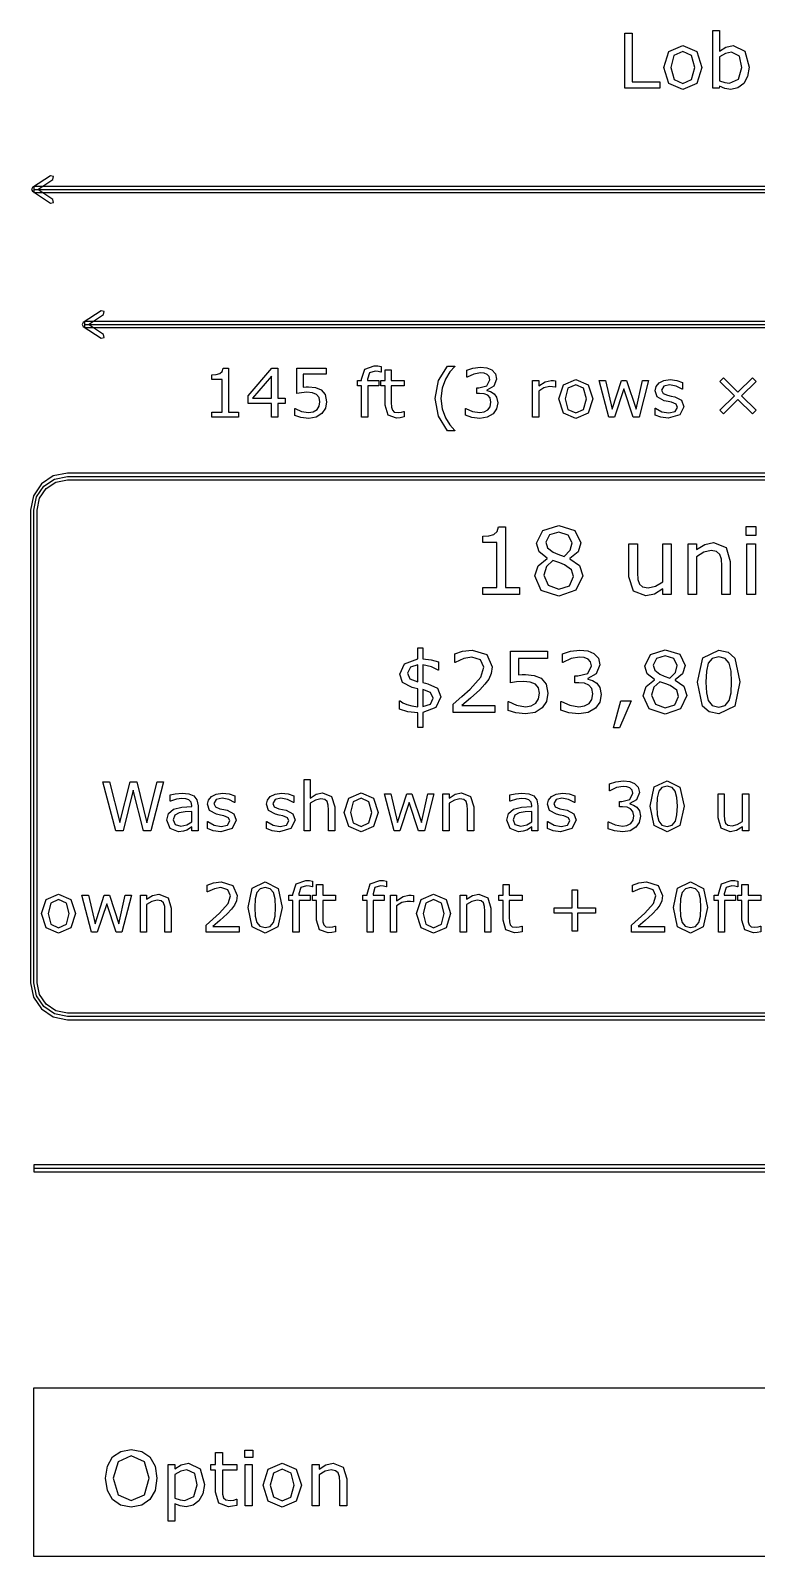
# Model space of a CAD drawing. Extents: x -1 to 182, y 89 to 480.
# Drawn here: x 4.66 to 27.42, y 140.76 to 188.61 of the extents above; entities that cross this region are included whole.
import ezdxf

# ---------------------------------------------------------------- set-up
doc = ezdxf.new("R2010")
doc.units = 0

msp = doc.modelspace()

# ---------------------------------------------------------------- linework, layer by layer
at = {"layer": 'Layer 1', "color": 7}
for points in [[(24.392925, 186.796538), (23.297644, 186.796538), (23.297644, 188.527837), (23.527862, 188.527837), (23.527862, 187.001166), (24.392925, 187.001166), (24.392925, 186.796538)], [(27.193912, 187.455905), (27.147404, 187.162906), (27.024156, 186.944308), (26.842773, 186.805957), (26.625344, 186.760608), (26.432333, 186.787331), (26.269552, 186.857101), (26.2556, 186.796538), (26.050961, 186.796538), (26.050961, 188.60573), (26.269552, 188.60573), (26.269552, 187.959248), (26.464888, 188.082517), (26.697433, 188.131333), (27.0602, 187.954618), (27.193912, 187.455799), (27.193912, 187.455905)], [(25.71261, 187.445322), (25.549829, 186.944202), (25.11381, 186.760502), (24.675465, 186.944202), (24.513848, 187.445322), (24.675465, 187.946469), (25.11381, 188.131333), (25.549829, 187.946469), (25.71261, 187.445322), (25.71261, 187.445322)], [(25.487043, 187.445322), (25.388212, 187.819733), (25.11381, 187.942976), (24.837083, 187.819733), (24.739415, 187.445322), (24.838246, 187.07443), (25.11381, 186.948858), (25.387049, 187.073265), (25.487043, 187.445322), (25.487043, 187.445322)], [(26.968345, 187.450084), (26.891608, 187.802403), (26.643947, 187.923318), (26.450936, 187.881461), (26.269552, 187.775654), (26.269552, 187.031514), (26.428845, 186.973385), (26.581162, 186.956981), (26.864864, 187.075594), (26.968345, 187.449979), (26.968345, 187.450084)], [(5.279774, 184.049928), (4.723737, 183.679406), (4.692681, 183.621529), (4.723737, 183.563651), (5.279774, 183.193156), (5.375892, 183.212735), (5.356771, 183.308858), (4.888067, 183.621542), (5.356772, 183.934173), (5.375894, 184.030296), (5.279776, 184.049875), (5.279774, 184.049928)], [(4.762494, 183.71404), (4.762494, 183.529044), (64.029086, 183.529044), (64.029086, 183.71404), (4.762494, 183.71404)], [(4.762494, 183.621542), (64.029086, 183.621542)], [(6.867272, 179.8166), (6.311235, 179.446078), (6.280179, 179.388201), (6.311235, 179.330323), (6.867272, 178.959828), (6.96339, 178.979407), (6.944269, 179.07553), (6.475565, 179.388214), (6.94427, 179.700845), (6.963392, 179.796968), (6.867274, 179.816547), (6.867272, 179.8166)], [(6.349992, 179.480712), (6.349992, 179.295716), (55.827013, 179.295716), (55.827013, 179.480712), (6.349992, 179.480712)], [(6.349992, 179.388214), (55.827013, 179.388214)], [(11.177082, 176.477801), (10.344058, 176.477801), (10.344058, 176.634884), (10.664452, 176.634884), (10.664452, 177.666361), (10.344058, 177.666361), (10.344058, 177.806907), (10.483585, 177.817226), (10.596239, 177.849267), (10.670653, 177.914381), (10.702692, 178.021854), (10.862889, 178.021854), (10.862889, 176.634857), (11.177082, 176.634857), (11.177082, 176.477801)], [(12.645724, 176.910844), (12.417314, 176.910844), (12.417314, 176.477801), (12.218877, 176.477801), (12.218877, 176.910844), (11.481972, 176.910844), (11.481972, 177.148572), (12.227145, 178.016722), (12.417314, 178.016722), (12.417314, 177.076208), (12.645724, 177.076208), (12.645724, 176.910844)], [(13.943834, 176.966671), (13.90456, 176.760984), (13.797073, 176.59562), (13.619306, 176.483992), (13.381595, 176.44576), (13.138716, 176.472642), (12.941313, 176.535665), (12.941313, 176.753761), (12.955783, 176.753761), (13.15422, 176.661766), (13.377462, 176.624565), (13.519055, 176.645203), (13.642045, 176.71754), (13.710257, 176.824008), (13.734028, 176.967676), (13.706122, 177.102032), (13.630675, 177.189873), (13.499417, 177.244642), (13.327851, 177.261046), (13.152152, 177.248611), (13.007458, 177.22374), (13.007458, 178.016457), (13.933498, 178.016457), (13.933498, 177.835588), (13.206929, 177.835588), (13.206929, 177.426305), (13.297879, 177.432655), (13.378494, 177.4353), (13.597602, 177.413605), (13.770201, 177.339177), (13.898358, 177.192413), (13.943834, 176.967121), (13.943834, 176.966671)], [(15.650188, 177.897871), (15.639853, 177.897871), (15.556138, 177.916392), (15.465187, 177.92671), (15.283286, 177.870883), (15.227476, 177.671414), (15.227476, 177.63215), (15.577842, 177.63215), (15.577842, 177.46885), (15.233676, 177.46885), (15.233676, 176.477801), (15.039373, 176.477801), (15.039373, 177.468955), (14.908115, 177.468955), (14.908115, 177.632256), (15.039373, 177.632256), (15.039373, 177.670488), (15.141692, 177.985712), (15.437281, 178.096308), (15.55407, 178.089958), (15.650188, 178.075406), (15.650188, 177.897871)], [(17.969423, 176.051981), (17.732745, 176.051981), (17.448525, 176.509842), (17.34724, 177.068985), (17.448525, 177.628129), (17.732745, 178.085963), (17.969423, 178.085963), (17.969423, 178.075644), (17.809226, 177.900966), (17.668667, 177.67152), (17.567381, 177.391433), (17.52914, 177.068985), (17.566347, 176.74548), (17.668667, 176.466424), (17.81026, 176.236978), (17.969423, 176.062326), (17.969423, 176.051981)], [(19.194153, 177.218845), (19.275802, 177.107217), (19.307841, 176.933598), (19.269601, 176.74032), (19.162114, 176.587365), (18.979179, 176.479865), (18.749736, 176.44576), (18.497556, 176.476769), (18.293951, 176.542915), (18.293951, 176.75892), (18.309453, 176.75892), (18.516158, 176.662797), (18.745601, 176.624565), (18.884094, 176.646261), (19.00295, 176.710343), (19.073229, 176.810593), (19.097, 176.949076), (19.070128, 177.085522), (18.997781, 177.1713), (18.885127, 177.214718), (18.7425, 177.227153), (18.649482, 177.227153), (18.649482, 177.398735), (18.721829, 177.398735), (18.971943, 177.463849), (19.065994, 177.656068), (19.042224, 177.753223), (18.976078, 177.822465), (18.880993, 177.859692), (18.766272, 177.87001), (18.557499, 177.834874), (18.348727, 177.735655), (18.338392, 177.735655), (18.338392, 177.951661), (18.533729, 178.017806), (18.77144, 178.048815), (18.969877, 178.028178), (19.124906, 177.962032), (19.237561, 177.842123), (19.275802, 177.677817), (19.184851, 177.45353), (18.971944, 177.333648), (18.971944, 177.319096), (19.085633, 177.283959), (19.194153, 177.218845), (19.194153, 177.218845)], [(12.218877, 177.076208), (12.218877, 177.770739), (11.622532, 177.076208), (12.218877, 177.076208)], [(16.372623, 176.488146), (16.252734, 176.464334), (16.138013, 176.455073), (15.869296, 176.550138), (15.777312, 176.855043), (15.777312, 177.468955), (15.646054, 177.468955), (15.646054, 177.632256), (15.777312, 177.632256), (15.777312, 177.964017), (15.971615, 177.964017), (15.971615, 177.632256), (16.372623, 177.632256), (16.372623, 177.468955), (15.971615, 177.468955), (15.971615, 176.942885), (15.97575, 176.800248), (16.004689, 176.705184), (16.066701, 176.644197), (16.188657, 176.625676), (16.287876, 176.63917), (16.362289, 176.662983), (16.372624, 176.662983), (16.372623, 176.488146)], [(21.122715, 177.420378), (21.11238, 177.420378), (21.027631, 177.43493), (20.931513, 177.440222), (20.75788, 177.399926), (20.59665, 177.297611), (20.59665, 176.477801), (20.402347, 176.477801), (20.402347, 177.632256), (20.59665, 177.632256), (20.59665, 177.461706), (20.800255, 177.592965), (20.981122, 177.632256), (21.054503, 177.629081), (21.122716, 177.619821), (21.122715, 177.420378)], [(22.289568, 177.054513), (22.144874, 176.609061), (21.757301, 176.44576), (21.367661, 176.609061), (21.224001, 177.054513), (21.367661, 177.499965), (21.757301, 177.664297), (22.144874, 177.499965), (22.289568, 177.054513), (22.289568, 177.054513)], [(24.04243, 177.632256), (23.741673, 176.477801), (23.56184, 176.477801), (23.265217, 177.367673), (22.970662, 176.477801), (22.791862, 176.477801), (22.488005, 177.632256), (22.690576, 177.632256), (22.902449, 176.738257), (23.190803, 177.632256), (23.351, 177.632256), (23.646589, 176.738257), (23.847093, 177.632256), (24.04243, 177.632256)], [(25.147271, 176.810593), (25.016013, 176.55117), (24.659446, 176.449887), (24.423801, 176.479865), (24.245001, 176.547042), (24.245001, 176.765112), (24.255336, 176.765112), (24.459974, 176.654542), (24.675982, 176.61422), (24.876486, 176.655574), (24.948833, 176.785802), (24.909559, 176.889148), (24.758664, 176.949076), (24.650143, 176.970772), (24.529221, 176.997627), (24.313213, 177.115472), (24.250168, 177.307692), (24.279107, 177.442047), (24.369024, 177.554707), (24.515785, 177.631198), (24.716289, 177.660117), (24.925062, 177.634187), (25.101795, 177.573201), (25.101795, 177.365477), (25.09146, 177.365477), (24.910593, 177.457446), (24.701821, 177.495705), (24.521987, 177.45435), (24.448606, 177.333436), (24.493048, 177.225936), (24.633608, 177.16704), (24.753497, 177.142169), (24.865118, 177.119415), (25.07389, 177.012947), (25.147271, 176.810382), (25.147271, 176.810593)], [(27.409661, 176.70103), (27.294941, 176.586333), (26.844321, 177.041072), (26.393704, 176.586333), (26.278983, 176.70103), (26.733736, 177.151667), (26.278983, 177.602279), (26.393704, 177.717002), (26.844321, 177.262237), (27.294941, 177.717002), (27.409661, 177.602279), (26.954909, 177.151667), (27.409661, 176.70103)], [(22.089063, 177.054513), (22.001213, 177.387305), (21.757301, 177.496869), (21.511321, 177.387305), (21.424505, 177.054513), (21.512355, 176.724816), (21.757301, 176.613188), (22.00018, 176.723784), (22.089063, 177.054513), (22.089063, 177.054513)], [(5.820826, 174.731659), (5.367594, 174.640181), (4.997523, 174.390694), (4.748036, 174.020622), (4.656557, 173.567388), (4.656557, 158.75074), (4.748036, 158.297506), (4.997523, 157.927434), (5.367594, 157.677947), (5.820826, 157.586469), (62.970754, 157.586469), (63.423986, 157.677947), (63.794057, 157.927434), (64.043544, 158.297506), (64.135022, 158.75074), (64.135022, 173.567388), (64.043544, 174.020622), (63.794057, 174.390694), (63.423986, 174.640181), (62.970754, 174.731659), (5.820826, 174.731659)], [(5.820826, 174.62572), (62.970754, 174.62572), (63.38347, 174.542806), (63.719788, 174.316422), (63.946172, 173.980104), (64.029086, 173.567388), (64.029086, 158.75074), (63.946172, 158.338024), (63.719788, 158.001706), (63.38347, 157.775322), (62.970754, 157.692408), (5.820826, 157.692408), (5.40811, 157.775322), (5.071792, 158.001706), (4.845408, 158.338024), (4.762494, 158.75074), (4.762494, 173.567388), (4.845408, 173.980104), (5.071792, 174.316422), (5.40811, 174.542806), (5.820826, 174.62572), (5.820826, 174.62572)], [(5.820826, 174.519781), (62.970754, 174.519781), (63.342955, 174.445432), (63.64552, 174.242151), (63.848801, 173.939586), (63.92315, 173.567388), (63.92315, 158.75074), (63.848801, 158.378542), (63.64552, 158.075977), (63.342955, 157.872696), (62.970754, 157.798347), (5.820826, 157.798347), (5.448625, 157.872696), (5.14606, 158.075977), (4.942779, 158.378542), (4.868431, 158.75074), (4.868431, 173.567388), (4.942779, 173.939586), (5.14606, 174.242151), (5.448625, 174.445432), (5.820826, 174.519781), (5.820826, 174.519781)], [(19.989388, 170.921558), (18.843981, 170.921558), (18.843981, 171.137564), (19.284522, 171.137564), (19.284522, 172.555834), (18.843981, 172.555834), (18.843981, 172.749086), (19.03583, 172.763373), (19.190729, 172.807426), (19.293049, 172.896961), (19.337103, 173.044757), (19.557373, 173.044757), (19.557373, 171.137643), (19.989388, 171.137643), (19.989388, 170.921558)], [(21.976086, 171.511314), (21.7615, 171.055146), (21.224324, 170.873245), (20.675779, 171.050886), (20.472562, 171.505625), (20.574881, 171.823945), (20.863364, 172.051327), (20.863364, 172.059794), (20.610408, 172.25876), (20.529406, 172.528767), (20.725518, 172.926674), (21.224324, 173.085847), (21.730235, 172.933791), (21.919242, 172.547235), (21.829713, 172.264449), (21.566809, 172.048443), (21.566809, 172.039977), (21.870924, 171.829633), (21.976086, 171.511314), (21.976086, 171.511314)], [(21.639285, 172.544457), (21.521334, 172.786048), (21.222903, 172.876985), (20.928735, 172.791736), (20.815047, 172.561496), (20.871891, 172.383882), (21.046686, 172.251696), (21.197323, 172.184915), (21.390593, 172.116706), (21.585283, 172.311386), (21.639285, 172.544457), (21.639285, 172.544457)], [(27.40611, 172.774671), (27.104835, 172.774671), (27.104835, 173.051795), (27.40611, 173.051795), (27.40611, 172.774671)], [(24.751494, 170.921558), (24.484327, 170.921558), (24.484327, 171.09777), (24.225687, 170.934337), (23.952836, 170.877505), (23.563455, 171.029561), (23.424187, 171.478638), (23.424187, 172.508924), (23.691353, 172.508924), (23.691353, 171.605108), (23.702723, 171.397622), (23.75104, 171.251255), (23.850517, 171.160291), (24.028155, 171.131875), (24.254109, 171.185876), (24.484328, 171.323724), (24.484328, 172.508924), (24.751494, 172.508924), (24.751494, 170.921558)], [(26.604609, 170.921558), (26.337442, 170.921558), (26.337442, 171.825374), (26.324652, 172.030028), (26.277756, 172.180656), (26.175436, 172.268762), (26.002062, 172.298607), (25.773265, 172.244605), (25.544468, 172.106758), (25.544468, 170.921558), (25.277301, 170.921558), (25.277301, 172.508924), (25.544468, 172.508924), (25.544468, 172.332711), (25.803108, 172.494716), (26.077381, 172.552977), (26.469603, 172.39809), (26.604609, 171.951844), (26.604609, 170.921558)], [(27.389045, 170.921558), (27.121879, 170.921558), (27.121879, 172.508924), (27.389045, 172.508924), (27.389045, 170.921558)], [(21.683339, 171.484326), (21.625074, 171.693214), (21.40054, 171.852387), (21.254167, 171.910649), (21.042423, 171.985949), (20.836363, 171.796957), (20.759624, 171.52695), (20.891786, 171.210033), (21.227166, 171.084991), (21.558282, 171.191565), (21.683339, 171.484326), (21.683339, 171.484326)], [(17.524748, 167.70833), (17.368427, 167.375008), (16.958892, 167.218692), (16.958892, 166.751016), (16.806447, 166.751016), (16.806447, 167.212237), (16.486053, 167.244516), (16.226379, 167.327198), (16.226379, 167.582997), (16.247051, 167.582997), (16.334901, 167.530027), (16.457632, 167.474491), (16.613953, 167.427978), (16.806448, 167.403371), (16.806448, 167.962779), (16.710847, 167.982094), (16.629456, 168.002731), (16.327149, 168.16164), (16.235424, 168.425191), (16.385285, 168.748167), (16.806448, 168.901917), (16.806448, 169.253309), (16.958893, 169.253309), (16.958893, 168.904509), (17.226318, 168.8735), (17.456278, 168.807593), (17.456278, 168.554387), (17.438191, 168.554387), (17.235362, 168.659029), (16.958893, 168.717158), (16.958893, 168.16037), (17.042867, 168.142378), (17.121673, 168.125709), (17.418813, 167.983602), (17.524749, 167.708436), (17.524748, 167.70833)], [(19.218441, 167.217396), (17.916197, 167.217396), (17.916197, 167.487403), (18.187497, 167.719945), (18.442003, 167.95119), (18.781776, 168.332322), (18.873501, 168.638498), (18.774024, 168.872336), (18.498847, 168.957585), (18.244341, 168.916257), (17.976916, 168.789654), (17.963997, 168.789654), (17.963997, 169.060957), (18.208167, 169.14364), (18.505306, 169.181105), (18.969102, 169.037701), (19.13705, 168.651409), (19.108628, 168.446014), (19.027238, 168.266415), (18.908382, 168.108803), (18.74431, 167.936982), (18.458798, 167.673431), (18.183621, 167.438323), (19.21844, 167.438323), (19.218441, 167.217396)], [(20.885004, 167.828477), (20.835911, 167.571382), (20.701553, 167.364663), (20.479344, 167.225148), (20.182205, 167.177338), (19.878607, 167.21094), (19.631852, 167.289733), (19.631852, 167.562333), (19.649939, 167.562333), (19.897985, 167.447345), (20.177038, 167.400858), (20.354029, 167.426787), (20.507767, 167.517221), (20.593033, 167.65028), (20.622747, 167.829879), (20.587865, 167.99781), (20.493556, 168.107638), (20.329483, 168.176086), (20.115026, 168.196724), (19.895401, 168.181113), (19.714534, 168.150104), (19.714534, 169.140994), (20.872085, 169.140994), (20.872085, 168.914908), (19.963873, 168.914908), (19.963873, 168.40331), (20.077561, 168.410983), (20.17833, 168.413629), (20.452215, 168.386482), (20.667963, 168.293482), (20.82816, 168.11002), (20.885004, 167.828398), (20.885004, 167.828477)], [(22.413332, 168.143701), (22.515393, 168.00416), (22.555442, 167.787123), (22.507642, 167.545532), (22.373283, 167.354344), (22.144615, 167.219989), (21.857811, 167.177338), (21.542585, 167.2161), (21.288079, 167.298782), (21.288079, 167.568789), (21.307457, 167.568789), (21.565839, 167.448642), (21.852643, 167.400858), (22.025759, 167.427978), (22.174328, 167.508067), (22.262178, 167.6334), (22.291892, 167.806517), (22.258303, 167.97704), (22.167869, 168.084276), (22.027051, 168.138515), (21.848767, 168.154126), (21.732495, 168.154126), (21.732495, 168.368597), (21.822929, 168.368597), (22.135571, 168.449982), (22.253135, 168.690277), (22.223421, 168.81172), (22.140739, 168.898265), (22.021883, 168.944779), (21.878481, 168.957744), (21.617516, 168.913823), (21.35655, 168.789813), (21.34363, 168.789813), (21.34363, 169.05982), (21.587801, 169.142502), (21.88494, 169.181263), (22.132987, 169.155334), (22.326773, 169.072652), (22.467591, 168.922792), (22.515392, 168.71737), (22.401704, 168.437044), (22.13557, 168.287184), (22.13557, 168.269193), (22.277681, 168.225272), (22.413331, 168.143886), (22.413332, 168.143701)], [(25.241322, 167.753547), (25.046243, 167.33884), (24.557902, 167.173475), (24.059225, 167.33495), (23.874482, 167.748361), (23.967499, 168.037762), (24.229757, 168.244454), (24.229757, 168.252127), (23.999797, 168.432996), (23.926158, 168.678476), (24.104442, 169.040188), (24.557902, 169.184888), (25.017821, 169.04667), (25.189645, 168.695251), (25.108255, 168.438182), (24.869252, 168.241808), (24.869252, 168.234136), (25.14572, 168.042921), (25.241322, 167.753547), (25.241322, 167.753547)], [(24.935139, 168.692764), (24.827911, 168.912368), (24.55661, 168.99505), (24.289185, 168.917553), (24.185832, 168.708268), (24.237508, 168.546767), (24.396413, 168.42662), (24.533355, 168.365898), (24.709055, 168.30388), (24.886046, 168.480886), (24.935139, 168.692764), (24.935139, 168.692764)], [(26.906594, 168.17987), (26.743812, 167.418929), (26.241259, 167.177338), (25.941536, 167.238708), (25.734831, 167.422818), (25.575926, 168.177277), (25.737415, 168.934354), (26.241259, 169.179808), (26.540659, 169.117472), (26.746396, 168.930465), (26.906594, 168.17987), (26.906594, 168.17987)], [(26.566821, 167.593342), (26.627541, 167.838796), (26.644342, 168.17987), (26.627541, 168.520944), (26.565528, 168.766397), (26.441505, 168.916257), (26.241259, 168.966634), (26.039721, 168.916257), (25.914406, 168.763804), (25.853687, 168.514461), (25.838185, 168.177277), (25.852395, 167.840092), (25.913115, 167.597205), (26.033263, 167.443482), (26.24126, 167.390513), (26.442798, 167.440889), (26.566822, 167.593342), (26.566821, 167.593342)], [(16.806447, 168.182462), (16.806447, 168.716021), (16.573903, 168.639794), (16.479593, 168.458925), (16.549357, 168.281919), (16.806447, 168.182462), (16.806447, 168.182462)], [(24.975188, 167.728994), (24.92222, 167.918911), (24.718098, 168.063585), (24.585032, 168.116555), (24.392537, 168.185029), (24.20521, 168.013209), (24.135447, 167.767755), (24.255595, 167.479651), (24.560485, 167.365959), (24.8615, 167.46285), (24.975188, 167.728994), (24.975188, 167.728994)], [(17.280577, 167.674728), (17.204355, 167.851734), (16.958892, 167.940872), (16.958892, 167.406017), (17.196603, 167.48481), (17.280577, 167.674728), (17.280577, 167.674728)], [(23.497244, 167.58559), (23.132926, 166.7394), (22.944307, 166.7394), (23.169099, 167.58559), (23.497244, 167.58559)], [(14.199116, 163.513234), (14.004812, 163.513234), (14.004812, 164.170564), (13.99551, 164.319392), (13.961403, 164.428929), (13.886989, 164.493011), (13.760899, 164.514707), (13.594501, 164.475417), (13.428103, 164.375166), (13.428103, 163.513234), (13.2338, 163.513234), (13.2338, 165.121396), (13.428103, 165.121396), (13.428103, 164.539525), (13.616205, 164.657344), (13.815676, 164.69973), (14.10093, 164.587071), (14.199115, 164.262533), (14.199116, 163.513234)], [(23.67346, 164.254278), (23.755109, 164.14265), (23.787149, 163.969031), (23.748908, 163.775753), (23.641421, 163.622798), (23.458487, 163.515298), (23.229044, 163.481193), (22.976863, 163.512202), (22.773258, 163.578348), (22.773258, 163.794353), (22.78876, 163.794353), (22.995466, 163.69823), (23.224909, 163.659998), (23.363401, 163.681694), (23.482257, 163.745776), (23.552537, 163.846026), (23.576307, 163.984509), (23.549435, 164.120955), (23.477089, 164.206733), (23.364434, 164.250151), (23.221807, 164.262586), (23.12879, 164.262586), (23.12879, 164.434168), (23.201137, 164.434168), (23.45125, 164.499282), (23.545301, 164.691501), (23.521531, 164.788656), (23.455385, 164.857898), (23.360301, 164.895125), (23.245579, 164.905443), (23.036807, 164.870307), (22.828034, 164.771088), (22.8177, 164.771088), (22.8177, 164.987094), (23.013036, 165.053239), (23.250748, 165.084248), (23.449185, 165.063611), (23.604214, 164.997465), (23.716868, 164.877556), (23.755109, 164.71325), (23.664159, 164.488963), (23.451252, 164.369081), (23.451252, 164.354529), (23.56494, 164.319392), (23.67346, 164.254278), (23.67346, 164.254278)], [(25.152438, 164.283223), (25.022214, 163.674471), (24.620172, 163.481193), (24.215029, 163.677567), (24.087905, 164.281133), (24.217096, 164.88679), (24.620172, 165.083164), (25.024281, 164.883695), (25.152438, 164.283223), (25.152438, 164.283223)], [(8.829941, 165.052155), (8.429966, 163.513234), (8.199489, 163.513234), (7.875995, 164.790667), (7.559736, 163.513234), (7.334427, 163.513234), (6.927217, 165.052155), (7.137023, 165.052155), (7.460517, 163.772658), (7.778844, 165.052155), (7.986583, 165.052155), (8.30801, 163.760249), (8.629436, 165.052155), (8.829941, 165.052155)], [(9.909977, 163.513234), (9.716707, 163.513234), (9.716707, 163.636212), (9.646427, 163.586603), (9.561678, 163.536994), (9.450057, 163.497729), (9.302263, 163.481325), (9.03768, 163.584671), (8.92916, 163.848223), (8.98497, 164.060101), (9.1462, 164.188265), (9.399415, 164.251315), (9.716707, 164.276186), (9.716707, 164.306163), (9.692937, 164.415727), (9.626791, 164.483936), (9.527573, 164.515977), (9.40665, 164.524179), (9.236118, 164.503542), (9.041815, 164.445651), (9.03148, 164.445651), (9.03148, 164.643056), (9.195811, 164.677161), (9.407684, 164.695682), (9.619557, 164.675044), (9.776653, 164.606835), (9.875872, 164.483857), (9.909978, 164.29677), (9.909977, 163.513234)], [(11.108869, 163.846026), (10.977611, 163.586603), (10.621044, 163.48532), (10.385399, 163.515298), (10.206599, 163.582475), (10.206599, 163.800545), (10.216934, 163.800545), (10.421572, 163.689975), (10.63758, 163.649653), (10.838084, 163.691007), (10.910431, 163.821235), (10.871157, 163.924581), (10.720262, 163.984509), (10.611742, 164.006205), (10.490819, 164.03306), (10.274811, 164.150905), (10.211766, 164.343125), (10.240705, 164.47748), (10.330622, 164.59014), (10.477383, 164.666631), (10.677887, 164.69555), (10.88666, 164.66962), (11.063393, 164.608634), (11.063393, 164.40091), (11.053058, 164.40091), (10.872191, 164.492879), (10.663418, 164.531138), (10.483585, 164.489783), (10.410204, 164.368869), (10.454646, 164.261369), (10.595206, 164.202473), (10.715095, 164.177602), (10.826716, 164.154848), (11.035488, 164.04838), (11.108869, 163.845815), (11.108869, 163.846026)], [(12.955782, 163.846026), (12.824524, 163.586603), (12.467957, 163.48532), (12.232313, 163.515298), (12.053513, 163.582475), (12.053513, 163.800545), (12.063847, 163.800545), (12.268486, 163.689975), (12.484493, 163.649653), (12.684997, 163.691007), (12.757344, 163.821235), (12.71807, 163.924581), (12.567175, 163.984509), (12.458655, 164.006205), (12.337732, 164.03306), (12.121725, 164.150905), (12.05868, 164.343125), (12.087619, 164.47748), (12.177535, 164.59014), (12.324296, 164.666631), (12.524801, 164.69555), (12.733573, 164.66962), (12.910306, 164.608634), (12.910306, 164.40091), (12.899972, 164.40091), (12.719105, 164.492879), (12.510332, 164.531138), (12.330498, 164.489783), (12.257118, 164.368869), (12.30156, 164.261369), (12.442119, 164.202473), (12.562008, 164.177602), (12.673629, 164.154848), (12.882402, 164.04838), (12.955782, 163.845815), (12.955782, 163.846026)], [(15.55717, 164.089946), (15.412476, 163.644494), (15.024904, 163.481193), (14.635264, 163.644494), (14.491604, 164.089946), (14.635264, 164.535398), (15.024904, 164.69973), (15.412476, 164.535398), (15.55717, 164.089946), (15.55717, 164.089946)], [(17.310033, 164.667689), (17.009276, 163.513234), (16.829443, 163.513234), (16.53282, 164.403106), (16.238265, 163.513234), (16.059465, 163.513234), (15.755608, 164.667689), (15.958179, 164.667689), (16.170052, 163.77369), (16.458406, 164.667689), (16.618603, 164.667689), (16.914192, 163.77369), (17.114696, 164.667689), (17.310033, 164.667689)], [(18.555433, 163.513234), (18.36113, 163.513234), (18.36113, 164.170564), (18.351827, 164.319392), (18.317721, 164.428929), (18.243307, 164.493011), (18.117216, 164.514707), (17.950819, 164.475417), (17.784421, 164.375166), (17.784421, 163.513234), (17.590118, 163.513234), (17.590118, 164.667689), (17.784421, 164.667689), (17.784421, 164.539525), (17.972523, 164.657344), (18.171994, 164.69973), (18.457247, 164.587071), (18.555432, 164.262533), (18.555433, 163.513234)], [(20.570812, 163.513234), (20.377542, 163.513234), (20.377542, 163.636212), (20.307262, 163.586603), (20.222513, 163.536994), (20.110892, 163.497729), (19.963097, 163.481325), (19.698514, 163.584671), (19.589994, 163.848223), (19.645804, 164.060101), (19.807035, 164.188265), (20.060249, 164.251315), (20.377542, 164.276186), (20.377542, 164.306163), (20.353772, 164.415727), (20.287626, 164.483936), (20.188407, 164.515977), (20.067485, 164.524179), (19.896953, 164.503542), (19.70265, 164.445651), (19.692315, 164.445651), (19.692315, 164.643056), (19.856646, 164.677161), (20.068519, 164.695682), (20.280392, 164.675044), (20.437488, 164.606835), (20.536707, 164.483857), (20.570813, 164.29677), (20.570812, 163.513234)], [(21.769703, 163.846026), (21.638445, 163.586603), (21.281878, 163.48532), (21.046234, 163.515298), (20.867434, 163.582475), (20.867434, 163.800545), (20.877769, 163.800545), (21.082407, 163.689975), (21.298414, 163.649653), (21.498918, 163.691007), (21.571265, 163.821235), (21.531991, 163.924581), (21.381096, 163.984509), (21.272576, 164.006205), (21.151653, 164.03306), (20.935646, 164.150905), (20.872601, 164.343125), (20.90154, 164.47748), (20.991457, 164.59014), (21.138217, 164.666631), (21.338722, 164.69555), (21.547494, 164.66962), (21.724228, 164.608634), (21.724228, 164.40091), (21.713893, 164.40091), (21.533026, 164.492879), (21.324253, 164.531138), (21.14442, 164.489783), (21.071039, 164.368869), (21.115481, 164.261369), (21.25604, 164.202473), (21.37593, 164.177602), (21.487551, 164.154848), (21.696323, 164.04838), (21.769704, 163.845815), (21.769703, 163.846026)], [(24.88062, 163.813985), (24.929196, 164.010359), (24.942632, 164.283223), (24.929196, 164.556061), (24.879587, 164.752435), (24.780368, 164.872317), (24.620172, 164.91264), (24.458941, 164.872317), (24.358689, 164.750371), (24.310113, 164.550902), (24.297712, 164.281133), (24.309081, 164.011391), (24.357657, 163.817081), (24.453775, 163.694103), (24.620173, 163.651717), (24.781403, 163.692039), (24.880622, 163.813985), (24.88062, 163.813985)], [(27.184353, 163.513234), (26.990051, 163.513234), (26.990051, 163.641398), (26.801948, 163.522547), (26.603511, 163.481193), (26.320324, 163.591789), (26.219038, 163.918363), (26.219038, 164.667689), (26.413342, 164.667689), (26.413342, 164.010359), (26.42161, 163.859467), (26.45675, 163.752999), (26.529097, 163.686853), (26.658288, 163.666216), (26.822618, 163.705506), (26.990051, 163.805757), (26.990051, 164.667715), (27.184353, 164.667715), (27.184353, 163.513234)], [(9.716707, 163.797449), (9.716707, 164.118891), (9.506901, 164.103281), (9.316732, 164.073303), (9.18134, 163.998876), (9.129664, 163.861425), (9.189608, 163.711565), (9.372543, 163.661956), (9.559611, 163.70122), (9.716707, 163.797343), (9.716707, 163.797449)], [(15.356666, 164.089946), (15.268816, 164.422738), (15.024904, 164.532302), (14.778924, 164.422738), (14.692108, 164.089946), (14.779958, 163.760249), (15.024904, 163.648621), (15.267783, 163.759217), (15.356666, 164.089946), (15.356666, 164.089946)], [(20.377542, 163.797449), (20.377542, 164.118891), (20.167736, 164.103281), (19.977567, 164.073303), (19.842175, 163.998876), (19.790498, 163.861425), (19.850443, 163.711565), (20.033377, 163.661956), (20.220446, 163.70122), (20.377542, 163.797343), (20.377542, 163.797449)], [(11.203953, 160.338238), (10.162158, 160.338238), (10.162158, 160.554244), (10.379198, 160.740272), (10.582803, 160.925268), (10.854621, 161.230174), (10.928001, 161.475125), (10.84842, 161.662185), (10.628278, 161.730394), (10.424674, 161.697321), (10.210733, 161.596039), (10.200399, 161.596039), (10.200399, 161.813077), (10.395736, 161.879222), (10.633447, 161.9092), (11.004483, 161.794476), (11.138842, 161.485443), (11.116103, 161.321111), (11.050991, 161.177469), (10.955907, 161.051369), (10.824649, 160.913918), (10.596239, 160.703071), (10.376098, 160.514979), (11.203953, 160.514979), (11.203953, 160.338238)], [(12.547539, 161.108227), (12.417314, 160.499475), (12.015272, 160.306197), (11.610129, 160.502571), (11.483006, 161.106137), (11.612197, 161.711794), (12.015272, 161.908168), (12.419381, 161.708699), (12.547539, 161.108227), (12.547539, 161.108227)], [(12.275721, 160.638989), (12.324297, 160.835363), (12.337732, 161.108227), (12.324297, 161.381065), (12.274687, 161.577439), (12.175469, 161.697321), (12.015272, 161.737644), (11.854042, 161.697321), (11.75379, 161.575375), (11.705214, 161.375906), (11.692813, 161.106137), (11.704182, 160.836395), (11.752758, 160.642085), (11.848876, 160.519107), (12.015274, 160.476721), (12.176504, 160.517043), (12.275723, 160.638989), (12.275721, 160.638989)], [(13.499417, 161.758308), (13.489083, 161.758308), (13.405367, 161.776829), (13.314417, 161.787147), (13.132516, 161.73132), (13.076705, 161.531851), (13.076705, 161.492587), (13.427071, 161.492587), (13.427071, 161.329287), (13.082906, 161.329287), (13.082906, 160.338238), (12.888603, 160.338238), (12.888603, 161.329392), (12.757345, 161.329392), (12.757345, 161.492693), (12.888603, 161.492693), (12.888603, 161.530925), (12.990922, 161.846149), (13.286511, 161.956745), (13.403299, 161.950395), (13.499417, 161.935843), (13.499417, 161.758308)], [(14.221853, 160.348583), (14.101964, 160.324771), (13.987242, 160.31551), (13.718525, 160.410575), (13.626541, 160.71548), (13.626541, 161.329392), (13.495283, 161.329392), (13.495283, 161.492693), (13.626541, 161.492693), (13.626541, 161.824454), (13.820844, 161.824454), (13.820844, 161.492693), (14.221853, 161.492693), (14.221853, 161.329392), (13.820844, 161.329392), (13.820844, 160.803322), (13.82498, 160.660685), (13.853919, 160.565621), (13.91593, 160.504634), (14.037887, 160.486113), (14.137105, 160.499607), (14.211519, 160.52342), (14.221854, 160.52342), (14.221853, 160.348583)], [(15.821753, 161.758308), (15.811419, 161.758308), (15.727703, 161.776829), (15.636752, 161.787147), (15.454852, 161.73132), (15.399041, 161.531851), (15.399041, 161.492587), (15.749407, 161.492587), (15.749407, 161.329287), (15.405242, 161.329287), (15.405242, 160.338238), (15.210939, 160.338238), (15.210939, 161.329392), (15.079681, 161.329392), (15.079681, 161.492693), (15.210939, 161.492693), (15.210939, 161.530925), (15.313258, 161.846149), (15.608847, 161.956745), (15.725635, 161.950395), (15.821753, 161.935843), (15.821753, 161.758308)], [(20.071618, 160.348557), (19.951729, 160.324744), (19.837007, 160.315484), (19.56829, 160.410549), (19.476306, 160.715454), (19.476306, 161.329366), (19.345048, 161.329366), (19.345048, 161.492667), (19.476306, 161.492667), (19.476306, 161.824427), (19.670609, 161.824427), (19.670609, 161.492667), (20.071618, 161.492667), (20.071618, 161.329366), (19.670609, 161.329366), (19.670609, 160.803296), (19.674745, 160.660659), (19.703683, 160.565594), (19.765695, 160.504608), (19.887651, 160.486087), (19.98687, 160.499581), (20.061284, 160.523393), (20.071619, 160.523393), (20.071618, 160.348557)], [(24.543691, 160.338238), (23.501895, 160.338238), (23.501895, 160.554244), (23.718936, 160.740272), (23.922541, 160.925268), (24.194358, 161.230174), (24.267739, 161.475125), (24.188157, 161.662185), (23.968016, 161.730394), (23.764411, 161.697321), (23.550471, 161.596039), (23.540136, 161.596039), (23.540136, 161.813077), (23.735473, 161.879222), (23.973184, 161.9092), (24.344221, 161.794476), (24.478579, 161.485443), (24.455841, 161.321111), (24.390729, 161.177469), (24.295644, 161.051369), (24.164386, 160.913918), (23.935977, 160.703071), (23.715835, 160.514979), (24.543691, 160.514979), (24.543691, 160.338238)], [(25.887276, 161.108227), (25.757052, 160.499475), (25.35501, 160.306197), (24.949867, 160.502571), (24.822743, 161.106137), (24.951934, 161.711794), (25.35501, 161.908168), (25.759119, 161.708699), (25.887276, 161.108227), (25.887276, 161.108227)], [(25.615458, 160.638989), (25.664034, 160.835363), (25.67747, 161.108227), (25.664034, 161.381065), (25.614425, 161.577439), (25.515206, 161.697321), (25.35501, 161.737644), (25.193779, 161.697321), (25.093527, 161.575375), (25.044951, 161.375906), (25.03255, 161.106137), (25.043919, 160.836395), (25.092495, 160.642085), (25.188613, 160.519107), (25.355011, 160.476721), (25.516241, 160.517043), (25.61546, 160.638989), (25.615458, 160.638989)], [(26.839154, 161.758308), (26.828809, 161.758308), (26.745092, 161.776829), (26.654142, 161.787147), (26.472241, 161.73132), (26.416432, 161.531851), (26.416432, 161.492587), (26.766798, 161.492587), (26.766798, 161.329287), (26.422643, 161.329287), (26.422643, 160.338238), (26.22834, 160.338238), (26.22834, 161.329392), (26.097082, 161.329392), (26.097082, 161.492693), (26.22834, 161.492693), (26.22834, 161.530925), (26.330659, 161.846149), (26.626249, 161.956745), (26.743036, 161.950395), (26.839154, 161.935843), (26.839154, 161.758308)], [(27.56159, 160.348583), (27.441702, 160.324771), (27.326979, 160.31551), (27.058263, 160.410575), (26.966278, 160.71548), (26.966278, 161.329392), (26.835021, 161.329392), (26.835021, 161.492693), (26.966278, 161.492693), (26.966278, 161.824454), (27.160583, 161.824454), (27.160583, 161.492693), (27.56159, 161.492693), (27.56159, 161.329392), (27.160583, 161.329392), (27.160583, 160.803322), (27.16471, 160.660685), (27.19365, 160.565621), (27.255661, 160.504634), (27.377617, 160.486113), (27.476836, 160.499607), (27.55125, 160.52342), (27.561595, 160.52342), (27.56159, 160.348583)], [(6.070423, 160.91495), (5.925729, 160.469498), (5.538156, 160.306197), (5.148516, 160.469498), (5.004856, 160.91495), (5.148516, 161.360402), (5.538156, 161.524734), (5.925729, 161.360402), (6.070423, 160.91495), (6.070423, 160.91495)], [(5.869919, 160.91495), (5.782069, 161.247742), (5.538156, 161.357306), (5.292177, 161.247742), (5.20536, 160.91495), (5.29321, 160.585253), (5.538156, 160.473625), (5.781035, 160.584221), (5.869919, 160.91495), (5.869919, 160.91495)], [(7.823285, 161.492693), (7.522529, 160.338238), (7.342695, 160.338238), (7.046073, 161.22811), (6.751517, 160.338238), (6.572717, 160.338238), (6.26886, 161.492693), (6.471431, 161.492693), (6.683305, 160.598694), (6.971659, 161.492693), (7.131855, 161.492693), (7.427444, 160.598694), (7.627949, 161.492693), (7.823285, 161.492693)], [(9.068686, 160.338238), (8.874383, 160.338238), (8.874383, 160.995568), (8.86508, 161.144396), (8.830974, 161.253933), (8.75656, 161.318015), (8.630469, 161.339711), (8.464071, 161.300421), (8.297673, 161.20017), (8.297673, 160.338238), (8.10337, 160.338238), (8.10337, 161.492693), (8.297673, 161.492693), (8.297673, 161.364529), (8.485776, 161.482348), (8.685246, 161.524734), (8.9705, 161.412075), (9.068685, 161.087537), (9.068686, 160.338238)], [(16.665112, 161.280815), (16.654777, 161.280815), (16.570028, 161.295367), (16.47391, 161.300659), (16.300277, 161.260363), (16.139047, 161.158048), (16.139047, 160.338238), (15.944744, 160.338238), (15.944744, 161.492693), (16.139047, 161.492693), (16.139047, 161.322143), (16.342652, 161.453402), (16.523519, 161.492693), (16.596899, 161.489518), (16.665112, 161.480258), (16.665112, 161.280815)], [(17.831964, 160.91495), (17.68727, 160.469498), (17.299698, 160.306197), (16.910058, 160.469498), (16.766397, 160.91495), (16.910058, 161.360402), (17.299698, 161.524734), (17.68727, 161.360402), (17.831964, 160.91495), (17.831964, 160.91495)], [(17.63146, 160.91495), (17.54361, 161.247742), (17.299698, 161.357306), (17.053718, 161.247742), (16.966902, 160.91495), (17.054751, 160.585253), (17.299698, 160.473625), (17.542576, 160.584221), (17.63146, 160.91495), (17.63146, 160.91495)], [(19.098035, 160.338238), (18.903732, 160.338238), (18.903732, 160.995568), (18.894429, 161.144396), (18.860323, 161.253933), (18.785909, 161.318015), (18.659819, 161.339711), (18.493421, 161.300421), (18.327023, 161.20017), (18.327023, 160.338238), (18.13272, 160.338238), (18.13272, 161.492693), (18.327023, 161.492693), (18.327023, 161.364529), (18.515125, 161.482348), (18.714596, 161.524734), (18.999849, 161.412075), (19.098034, 161.087537), (19.098035, 160.338238)], [(22.374317, 160.929396), (21.811044, 160.929396), (21.811044, 160.366125), (21.639479, 160.366125), (21.639479, 160.929396), (21.076206, 160.929396), (21.076206, 161.09476), (21.639479, 161.09476), (21.639479, 161.658031), (21.811044, 161.658031), (21.811044, 161.09476), (22.374317, 161.09476), (22.374317, 160.929396)], [(4.762494, 153.035853), (4.762494, 152.823975), (175.153946, 152.823975), (175.153946, 153.035853), (4.762494, 153.035853)], [(4.762494, 152.929914), (175.153946, 152.929914)], [(4.762494, 146.050756), (175.153946, 146.050756), (175.153946, 140.759096), (4.762494, 140.759096), (4.762494, 146.050756)], [(8.402319, 143.879059), (8.563937, 143.594182), (8.62091, 143.211648), (8.562774, 142.82795), (8.402319, 142.546592), (8.148846, 142.369851), (7.816309, 142.310558), (7.483771, 142.371015), (7.230299, 142.546592), (7.068681, 142.829114), (7.012871, 143.211648), (7.068681, 143.59069), (7.231462, 143.879059), (7.484934, 144.053472), (7.816309, 144.113929), (8.150009, 144.052308), (8.402319, 143.879059), (8.402319, 143.879059)], [(11.126568, 142.358209), (10.991693, 142.331486), (10.862631, 142.320903), (10.560325, 142.427874), (10.456843, 142.770879), (10.456843, 143.461547), (10.309177, 143.461547), (10.309177, 143.645247), (10.456843, 143.645247), (10.456843, 144.018468), (10.675434, 144.018468), (10.675434, 143.645247), (11.126568, 143.645247), (11.126568, 143.461547), (10.675434, 143.461547), (10.675434, 142.869701), (10.680085, 142.709258), (10.712641, 142.602287), (10.782404, 142.533681), (10.919605, 142.512779), (11.031226, 142.52786), (11.114942, 142.554609), (11.12657, 142.554609), (11.126568, 142.358209)], [(11.625375, 143.862787), (11.378878, 143.862787), (11.378878, 144.089508), (11.625375, 144.089508), (11.625375, 143.862787)], [(8.38139, 143.211648), (8.230237, 143.731395), (7.817472, 143.915095), (7.402382, 143.731395), (7.252391, 143.211648), (7.40587, 142.689599), (7.817472, 142.509365), (8.227912, 142.689599), (8.38139, 143.211648), (8.38139, 143.211648)], [(10.111515, 143.011676), (10.066169, 142.722143), (9.93827, 142.501243), (9.756886, 142.367523), (9.537132, 142.321009), (9.353423, 142.342969), (9.187154, 142.411576), (9.187154, 141.867434), (8.968563, 141.867434), (8.968563, 143.64522), (9.187154, 143.64522), (9.187154, 143.509172), (9.382491, 143.631277), (9.615035, 143.681256), (9.980128, 143.503377), (10.111515, 143.011544), (10.111515, 143.011676)], [(11.611421, 142.346594), (11.39283, 142.346594), (11.39283, 143.645353), (11.611421, 143.645353), (11.611421, 142.346594)], [(13.15086, 142.995378), (12.98808, 142.494258), (12.55206, 142.310558), (12.113716, 142.494258), (11.952098, 142.995378), (12.113716, 143.496525), (12.55206, 143.681389), (12.98808, 143.496525), (13.15086, 142.995378), (13.15086, 142.995378)], [(14.57519, 142.346594), (14.356599, 142.346594), (14.356599, 143.086077), (14.346135, 143.253505), (14.307765, 143.376774), (14.224049, 143.448847), (14.082198, 143.473188), (13.895, 143.429003), (13.707802, 143.316211), (13.707802, 142.346594), (13.489211, 142.346594), (13.489211, 143.645353), (13.707802, 143.645353), (13.707802, 143.501181), (13.919417, 143.633711), (14.143822, 143.681389), (14.464732, 143.554654), (14.57519, 143.189555), (14.57519, 142.346594)], [(9.885948, 143.005855), (9.80572, 143.356984), (9.559224, 143.473268), (9.369701, 143.432575), (9.187154, 143.325604), (9.187154, 142.589613), (9.346447, 142.532622), (9.498763, 142.517541), (9.783629, 142.640784), (9.885948, 143.005882), (9.885948, 143.005855)], [(12.925293, 142.995378), (12.826462, 143.369789), (12.55206, 143.493032), (12.275334, 143.369789), (12.177665, 142.995378), (12.276496, 142.624486), (12.55206, 142.498914), (12.825299, 142.623321), (12.925293, 142.995378), (12.925293, 142.995378)]]:
    msp.add_lwpolyline(points, dxfattribs=at)

doc.saveas('drawing.dxf')
